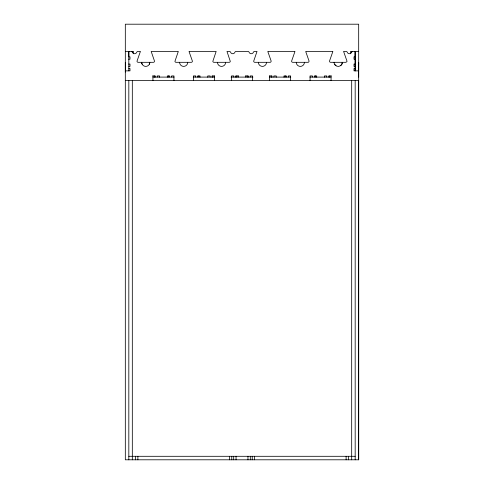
<?xml version="1.0" encoding="UTF-8"?>
<svg xmlns="http://www.w3.org/2000/svg" width="484" height="484" viewBox="0 0 484 484"><rect width="100%" height="100%" fill="white"/><g stroke="black" fill="none" stroke-linecap="round" stroke-linejoin="round"><path stroke-width="0.73" d="M125.32 72.037L125.32 62.315M355.177 56.289L355.177 51.425L355.177 70.87L355.177 51.425M358.68 459.8L358.68 24.2L125.32 24.2L125.32 459.8L358.68 459.8L358.68 80.592L125.32 80.592M358.68 77.095L358.68 62.315M358.68 64.227L358.68 62.726M149.683 63.44L149.387 64.191M340.815 65.485L341.129 65.201A4.023 4.023 0 0 0 342.255 63.059L342.321 62.315A4.126 4.126 0 0 1 335.279 65.225M125.32 51.425L133.487 51.425L133.487 53.76M358.68 51.425L350.513 51.425L350.513 53.76M355.177 56.87L354.01 56.87L354.01 59.205L355.347 59.205M128.653 59.205L129.99 59.205L129.99 56.87L128.823 56.87L128.823 51.425L128.823 70.87M128.653 64.063L129.99 64.063L129.99 66.399L128.823 66.399M355.347 64.063L354.01 64.063L354.01 66.399L355.177 66.399M128.823 68.54L129.99 68.54L129.99 70.87L125.32 70.87M355.177 68.54L354.01 68.54L354.01 70.87L358.68 70.87M152.738 75.927L155.267 75.927L155.267 77.095M214.581 75.927L212.052 75.927L212.052 77.095M238.497 75.927L235.775 75.927L235.775 77.095M245.503 75.927L248.225 75.927L248.225 77.095M269.419 75.927L271.947 75.927L271.947 77.095M331.262 75.927L328.733 75.927L328.733 77.095M152.938 77.095L174.095 77.095M193.231 77.095L214.388 77.095M231.031 77.095L252.969 77.095M269.612 77.095L290.769 77.095M309.905 77.095L331.062 77.095M128.823 456.297L355.177 456.297M334.819 64.547L335.351 65.201A4.12 4.12 0 0 0 336.005 65.733M142.133 64.191L141.836 63.44A4.066 4.066 0 0 1 141.679 62.315A4.084 4.084 0 0 0 145.757 66.399A4.084 4.084 0 0 0 149.84 62.315M355.177 80.592L355.177 459.8M351.68 51.425L351.68 52.756M351.68 80.592L351.68 459.8M348.45 456.297L348.45 459.8M346.114 456.297L346.114 459.8M331.062 75.927L331.062 80.592M329.507 75.927L329.507 77.258M326.785 77.095L326.785 75.927L324.455 75.927L324.455 77.258M316.675 77.258L316.675 75.927L314.34 75.927L314.34 77.095M315.507 75.927L315.507 77.095M312.398 77.095L312.398 75.927L310.062 75.927L310.062 80.592M290.618 80.592L290.618 75.927L288.282 75.927L288.282 77.095M286.34 77.095L286.34 75.927L284.005 75.927L284.005 77.258M285.173 75.927L285.173 77.095M276.225 77.258L276.225 75.927L273.89 75.927L273.89 77.095M271.167 75.927L271.167 77.258M269.612 75.927L269.612 80.592M254.56 456.297L254.56 459.8M252.503 80.592L252.503 75.927L250.167 75.927L250.167 77.095M252.231 456.297L252.231 459.8M250.295 456.297L250.295 459.8M247.959 456.297L247.959 459.8M247.832 75.927L247.832 77.258M245.89 75.927L245.89 77.258M238.11 75.927L238.11 77.258M236.168 75.927L236.168 77.258M236.041 456.297L236.041 459.8M233.832 77.095L233.832 75.927L231.497 75.927L231.497 80.592M233.705 456.297L233.705 459.8M231.769 456.297L231.769 459.8M229.44 456.297L229.44 459.8M214.388 75.927L214.388 80.592M212.833 75.927L212.833 77.258M210.11 77.095L210.11 75.927L207.775 75.927L207.775 77.258M199.995 77.258L199.995 75.927L197.66 75.927L197.66 77.095M198.827 75.927L198.827 77.095M195.718 77.095L195.718 75.927L193.382 75.927L193.382 80.592M173.938 80.592L173.938 75.927L171.602 75.927L171.602 77.095M169.66 77.095L169.66 75.927L167.325 75.927L167.325 77.258M168.493 75.927L168.493 77.095M159.545 77.258L159.545 75.927L157.215 75.927L157.215 77.095M154.493 75.927L154.493 77.258M152.938 75.927L152.938 80.592M137.886 456.297L137.886 459.8M135.55 456.297L135.55 459.8M132.32 51.425L132.32 52.756M132.32 80.592L132.32 459.8M128.823 80.592L128.823 459.8M352.715 51.425A1.168 1.168 0 0 0 351.614 52.205A2.335 2.335 0 0 1 347.216 52.205A1.168 1.168 0 0 0 346.114 51.425L343.658 51.425A1.156 1.156 0 0 0 343.707 51.758L346.992 61.147A1.174 1.174 0 0 1 346.804 61.789L345.824 62.315L330.657 62.315A1.168 1.168 0 0 1 329.489 61.147L332.774 51.758A1.168 1.168 0 0 0 332.823 51.425L305.755 51.51A1.301 1.301 0 0 0 305.803 51.758L309.088 61.147L308.75 61.976A1.168 1.168 0 0 1 307.921 62.315L292.753 62.315A1.162 1.162 0 0 1 291.592 61.153L294.877 51.758A1.168 1.168 0 0 0 294.925 51.425L267.852 51.425A1.156 1.156 0 0 0 267.9 51.758L271.191 61.147L270.846 61.976A1.162 1.162 0 0 1 270.024 62.315L254.856 62.315A1.168 1.168 0 0 1 253.689 61.147L257.022 51.425L254.56 51.425A1.168 1.168 0 0 0 253.459 52.205A2.335 2.335 0 0 1 249.06 52.205A1.168 1.168 0 0 0 247.959 51.425L236.041 51.425A1.168 1.168 0 0 0 234.94 52.205A2.335 2.335 0 0 1 230.541 52.205A1.168 1.168 0 0 0 229.44 51.425L226.978 51.425L230.293 61.359A1.168 1.168 0 0 1 229.144 62.315L213.976 62.315A1.168 1.168 0 0 1 212.833 61.359L216.148 51.425L189.075 51.425A1.156 1.156 0 0 0 189.123 51.758L192.414 61.147A1.168 1.168 0 0 1 191.247 62.315L176.079 62.315A1.168 1.168 0 0 1 174.93 61.359L178.197 51.758A1.168 1.168 0 0 0 178.245 51.425L151.177 51.425L154.511 61.147A1.168 1.168 0 0 1 153.343 62.315L138.176 62.315A1.168 1.168 0 0 1 137.008 61.147L140.293 51.758A1.168 1.168 0 0 0 140.342 51.425L137.886 51.425A1.168 1.168 0 0 0 136.784 52.205A2.335 2.335 0 0 1 132.38 52.205A1.168 1.168 0 0 0 131.285 51.425M334.74 64.566A4.126 4.126 0 0 1 334.069 62.315M304.418 62.315A4.084 4.084 0 0 1 300.34 66.399A4.084 4.084 0 0 1 296.256 62.315M266.521 62.315A4.084 4.084 0 0 1 262.437 66.399A4.084 4.084 0 0 1 258.359 62.315M225.647 62.315A4.084 4.084 0 0 1 221.563 66.399A4.084 4.084 0 0 1 217.479 62.315M187.744 62.315A4.084 4.084 0 0 1 183.66 66.399A4.084 4.084 0 0 1 179.576 62.315M335.351 65.201A4.041 4.041 0 0 1 334.613 64.191"/></g></svg>
